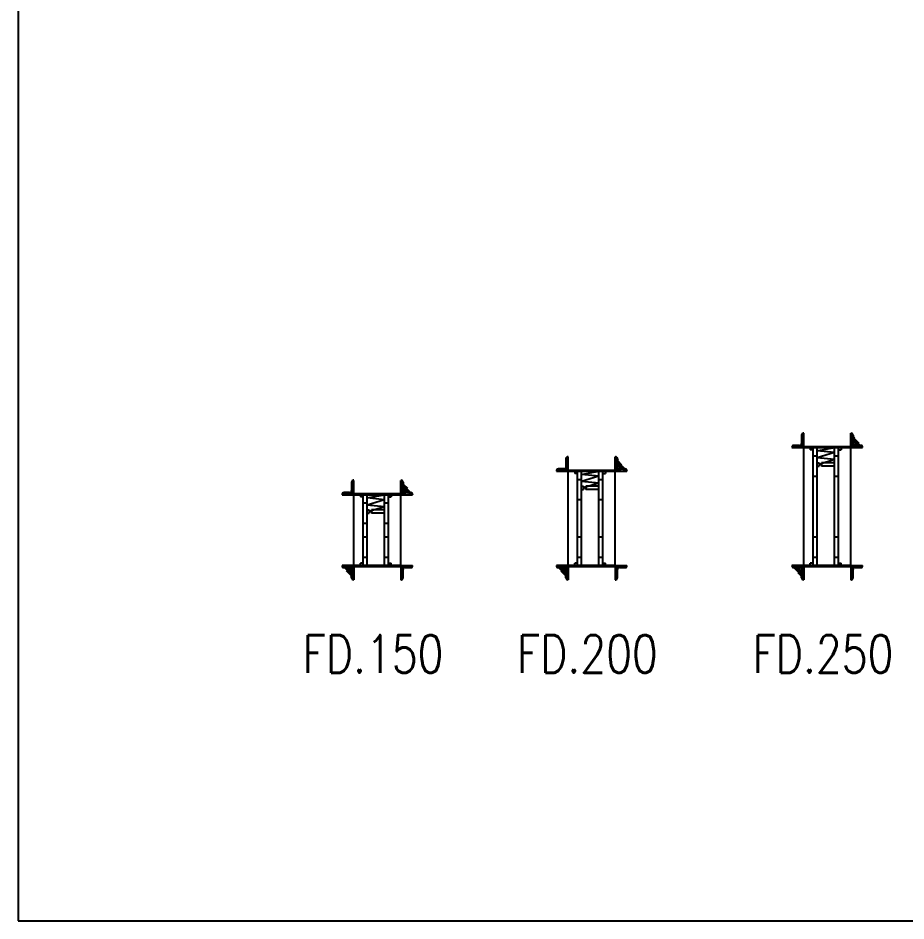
# Model space of a CAD drawing. Extents: x 462150 to 608263, y 35809 to 85242.
# Drawn here: x 482908 to 484793, y 71739 to 73656 of the extents above; entities that cross this region are included whole.
import ezdxf

# ---------------------------------------------------------------- set-up
doc = ezdxf.new("R2010")
doc.units = 0
doc.header["$LTSCALE"] = 500
doc.header["$MEASUREMENT"] = 0
doc.layers.add('AC-FD.', color=241, linetype='Continuous')
doc.layers.add('AC-TEXT', color=7, linetype='Continuous')
doc.styles.add('ROMANS', font='romans.shx', dxfattribs={"width": 0.8, "height": 100})
pattern_1 = [(315, (21194.38208572974, -103490.3835309405), (2.166381069811726, 2.166381069811724), [])]
pattern_2 = [(225, (-177025.4005337946, 117432.7646423822), (-1.171976644324376, 1.171976644324376), [])]
pattern_3 = [(315, (177025.4005337946, 117432.7646423822), (1.171976644324376, 1.171976644324376), [])]

# ---------------------------------------------------------------- blocks, each defined once
blk = doc.blocks.new('FD200')
h = blk.add_hatch()
h.set_pattern_fill('ANSI31', color=256, scale=13.25940212150434, angle=89.99999999999999, style=0)
h.set_pattern_definition([(45, (177025.4005337946, -117232.7646423823), (1.171976644324376, -1.171976644324376), [])])
edge = h.paths.add_edge_path()
edge.add_arc((-70.76650232222164, 200.4769709886168), 4.162597851494696, 450, 540, ccw=False)
edge.add_line((-50.01961132205906, 199.9999999999854), (-74.92910017370014, 199.9999999999709))
edge.add_line((-58.8217605064856, 204.6395688400807), (-70.76650232222164, 204.6395688400807))
edge.add_line((-74.92910017370014, 200.4769709886168), (-74.92910017370014, 199.9999999999709))
edge.add_line((-50.01959381491179, 199.9999999999709), (-50.01959381491179, 230.5157087067491))
edge.add_line((-54.65916265494889, 226.3805279912631), (-54.65916265494889, 208.8021666915592))
edge.add_arc((-58.8217605064856, 208.8021666915592), 4.162597851494696, 270, 360, ccw=False)
edge.add_arc((-50.49656480352861, 226.3805279913213), 4.162597851494696, 450, 540, ccw=False)
h = blk.add_hatch()
h.set_pattern_fill('ANSI31', color=256, scale=13.25940212150434, angle=89.99999999999999, style=0)
h.set_pattern_definition([(135, (-177025.4005337946, -117232.7646423823), (-1.171976644324376, -1.171976644324376), [])])
edge = h.paths.add_edge_path()
edge.add_arc((70.76650232216343, 200.4769709886168), 4.162597851494696, 0, 90)
edge.add_line((50.01961132200086, 199.9999999999854), (74.92910017364191, 199.9999999999709))
edge.add_line((58.82176050642738, 204.6395688400807), (70.76650232216343, 204.6395688400807))
edge.add_line((74.92910017364191, 200.4769709886168), (74.92910017364191, 199.9999999999709))
edge.add_line((50.01959381485359, 199.9999999999709), (50.01959381485359, 230.5157087067491))
edge.add_line((54.65916265489068, 226.3805279912631), (54.65916265489068, 208.8021666915592))
edge.add_arc((58.82176050642738, 208.8021666915592), 4.162597851494696, 180, 270)
edge.add_arc((50.49656480347039, 226.3805279913213), 4.162597851494696, 0, 90)
h = blk.add_hatch()
h.set_pattern_fill('ANSI31', color=256, scale=24.50980392156863, angle=-90.00000000000001, style=0)
h.set_pattern_definition([(45, (21194.38208572974, 103690.3835309405), (2.166381069811726, -2.166381069811724), [])])
h.paths.add_polyline_path([(50.01959381485359, 202.4509803921974), (50.01961132200086, 199.9999999999854), (-48.01957534020765, 199.9999999999854), (-48.01959381491179, 202.4509803921974)])
h = blk.add_hatch()
h.set_pattern_fill('ANSI31', color=256, scale=13.25940212150434, angle=89.99999999999999, style=0)
h.set_pattern_definition(pattern_3)
edge = h.paths.add_edge_path()
edge.add_arc((-70.76650232222164, -0.4769709886750207), 4.162597851494696, -180, -90)
edge.add_line((-50.01961132205906, -4.36557e-11), (-74.92910017370014, -2.91038e-11))
edge.add_line((-58.8217605064856, -4.639568840138963), (-70.76650232222164, -4.639568840138963))
edge.add_line((-74.92910017370014, -0.4769709886750207), (-74.92910017370014, -2.910377494558247e-11))
edge.add_line((-50.01959381491179, -2.91038e-11), (-50.01959381491179, -30.51570870680734))
edge.add_line((-54.65916265494889, -26.38052799132129), (-54.65916265494889, -8.802166691617458))
edge.add_arc((-58.8217605064856, -8.802166691617456), 4.162597851494696, 0, 90)
edge.add_arc((-50.49656480352861, -26.3805279913795), 4.162597851494696, -180, -90)
h = blk.add_hatch()
h.set_pattern_fill('ANSI31', color=256, scale=24.50980392156863, angle=-90.00000000000001, style=0)
h.set_pattern_definition(pattern_1)
h.paths.add_polyline_path([(50.01959381485359, -2.450980392226483), (50.01961132200086, -1.45519e-11), (-48.01957534020765, -1.45519e-11), (-48.01959381491179, -2.450980392226483)])
h = blk.add_hatch()
h.set_pattern_fill('ANSI31', color=256, scale=13.25940212150434, angle=89.99999999999999, style=0)
h.set_pattern_definition(pattern_2)
edge = h.paths.add_edge_path()
edge.add_arc((70.76650232216343, -0.4769709886750207), 4.162597851494696, 270, 360, ccw=False)
edge.add_line((50.01961132200086, -4.36557e-11), (74.92910017364191, -2.91038e-11))
edge.add_line((58.82176050642738, -4.639568840138963), (70.76650232216343, -4.639568840138963))
edge.add_line((74.92910017364191, -0.4769709886750207), (74.92910017364191, -2.910377494558247e-11))
edge.add_line((50.01959381485359, -2.91038e-11), (50.01959381485359, -30.51570870680734))
edge.add_line((54.65916265489068, -26.38052799132129), (54.65916265489068, -8.802166691617458))
edge.add_arc((58.82176050642738, -8.802166691617456), 4.162597851494696, 90, 180, ccw=False)
edge.add_arc((50.49656480347039, -26.3805279913795), 4.162597851494696, 270, 360, ccw=False)
for p, q in [((-50.01959381491179, 230.5431258427852), (-50.49656480344129, 230.5431258427852)), ((-50.01959381491179, 199.9999999999709), (-50.01959381491179, 230.5157087067491)), ((50.01959381485359, 230.5431258427852), (50.49656480341218, 230.5431258427852)), ((50.01959381485359, 199.9999999999709), (50.01959381485359, 230.5157087067491)), ((-54.65916265494889, 226.3805279912631), (-54.65916265494889, 208.8021666915592)), ((54.65916265489068, 226.3805279912631), (54.65916265489068, 208.8021666915592)), ((-74.92910017370014, 200.4769709886168), (-74.92910017370014, 199.9999999999709)), ((-74.92910017372924, 200.0000000000727), (50.01961132322321, 199.9998220735724)), ((-50.01959381491179, 199.9999999999709), (-74.92910017370014, 199.9999999999709)), ((-58.8217605064856, 204.6395688400807), (-70.76650232222164, 204.6395688400807)), ((-50.01959381491179, 202.4509803921828), (50.01959381485359, 202.4509803921974)), ((-50.01959381491179, 202.4509803921974), (-50.01957534020767, 199.9999999999709)), ((-50.01959381491179, 200.0000000000291), (-50.01959381491179, 202.4509803922265)), ((-50.01959381491179, -2.91038e-11), (-50.01959381491179, 199.9999999999709)), ((-36.11565319943475, 200.0000000000582), (-36.11565319943475, 195.316626425978)), ((-30.17899491707794, 195.316626425978), (-36.11565319943475, 195.316626425978)), ((-30.17899491707794, -2.91038e-11), (-30.17899491707794, 199.9999999999709)), ((-21.60491200257093, -2.91038e-11), (-21.60491200257093, 199.9999999999709)), ((-21.60491200257093, 193.0747226449894), (15.0722191510722, 199.9999999999709)), ((15.0722191510722, 189.4493611358484), (-21.60491200257093, 193.0747226449894)), ((15.07221915101399, -2.91038e-11), (15.0722191510722, 199.9999999999709)), ((23.64630206563743, -2.91038e-11), (23.64630206563743, 199.9999999999709)), ((23.64630206563743, 195.316626425978), (29.58296034802334, 195.316626425978)), ((29.58296034802334, 200.0000000000582), (29.58296034802334, 195.316626425978)), ((50.01959381485359, 202.4509803921974), (50.01961132200086, 199.9999999999709)), ((50.01959381485359, -2.91038e-11), (50.01959381485359, 199.9999999999709)), ((50.01961132200086, 199.9999999999854), (74.92910017364191, 199.9999999999709)), ((58.82176050642738, 204.6395688400807), (70.76650232216343, 204.6395688400807)), ((74.92910017364191, 200.4769709886168), (74.92910017364191, 199.9999999999709)), ((-30.17899491707794, 182.4626584725338), (-21.60491200257093, 182.4626584725338)), ((15.0722191510722, 189.4493611358484), (-21.60491200257093, 178.0417985333915)), ((15.0722191510722, 174.4164370242506), (-21.60491200257093, 178.0417985333915)), ((15.0722191510722, 174.4164370242506), (-17.28810472774785, 164.4289529459347)), ((15.07221915101399, 182.4626584725338), (23.64630206563743, 182.4626584725338)), ((-21.60491200257093, 167.9573395659099), (-17.28810472774785, 167.9573395659099)), ((-21.60491200257093, 160.9005663259595), (-17.28810472774785, 160.9005663259595)), ((-17.28810472774785, 167.9573395659099), (-17.28810472774785, 160.9005663259595)), ((-12.19224223977653, 164.4289529459347), (-17.28810472774785, 164.4289529459347)), ((-12.19224223977653, 167.9573395659099), (-12.19224223974743, 160.9005663259595)), ((15.0722191510722, 167.9573395658954), (-12.19224223977653, 167.9573395659099)), ((15.0722191510722, 160.9005663259595), (-12.19224223974743, 160.9005663259595)), ((-30.17899491707794, 139.7118254357774), (-21.60491200257093, 139.7118254357774)), ((15.07221915101399, 139.7118254357774), (23.64630206563743, 139.7118254357774)), ((-30.17899491707794, 60.28817456416437), (-21.60491200257093, 60.28817456416437)), ((15.07221915101399, 60.28817456416437), (23.64630206563743, 60.28817456416437)), ((50.01959381488268, 0), (-50.01959381491179, 0)), ((-36.11565319943475, -1.164153e-10), (-36.11565319943475, 4.683373573978316)), ((-30.17899491707794, 4.683373573978316), (-36.11565319943475, 4.683373573978316)), ((-30.17899491707794, 17.53734152742254), (-21.60491200257093, 17.53734152742254)), ((15.07221915101399, 17.53734152742254), (23.64630206563743, 17.53734152742254)), ((23.64630206563743, 4.683373573978316), (29.58296034802334, 4.683373573978316)), ((29.58296034802334, -1.164153e-10), (29.58296034802334, 4.683373573978316)), ((-74.92910017370014, -0.4769709886750207), (-74.92910017370014, -2.91038e-11)), ((-50.01959381491179, -2.91038e-11), (-74.92910017370014, -2.91038e-11)), ((-58.8217605064856, -4.639568840138963), (-70.76650232222164, -4.639568840138963)), ((-54.65916265494889, -26.38052799132129), (-54.65916265494889, -8.802166691617456)), ((-50.01959381491179, -2.450980392241035), (-50.01957534020767, -2.91038e-11)), ((-50.01959381491179, -8.73115e-11), (-50.01959381491179, -2.450980392270139)), ((-50.01959381491179, -2.91038e-11), (-50.01959381491179, -30.51570870680734)), ((-50.01959381491179, -2.450980392211931), (50.01959381485359, -2.450980392241035)), ((50.01959381485359, -2.450980392241035), (50.01961132200086, -2.91038e-11)), ((50.01959381485359, -2.91038e-11), (50.01959381485359, -30.51570870680734)), ((50.01961132200086, -4.36557e-11), (74.92910017364191, -2.91038e-11)), ((54.65916265489068, -26.38052799132129), (54.65916265489068, -8.802166691617456)), ((58.82176050642738, -4.639568840138963), (70.76650232216343, -4.639568840138963)), ((74.92910017364191, -0.4769709886750207), (74.92910017364191, -2.91038e-11)), ((-50.01959381491179, -30.54312584284344), (-50.49656480344129, -30.54312584284344)), ((50.01959381485359, -30.54312584284344), (50.49656480341218, -30.54312584284344))]:
    blk.add_line(p, q)
for centre, start, end in [((-50.49656480344129, 226.3805279913213), 90, 180), ((50.49656480347039, 226.3805279913213), 0, 90), ((-70.76650232222164, 200.4769709886168), 90, 180), ((-58.82176050642738, 208.8021666915592), 270, 0), ((58.82176050642738, 208.8021666915592), 180, 270), ((70.76650232216343, 200.4769709886168), 0, 90), ((-70.76650232222164, -0.4769709886750207), 180, 270), ((-58.82176050642738, -8.802166691617456), 0, 90), ((58.82176050642738, -8.802166691617456), 90, 180), ((70.76650232216343, -0.4769709886750207), 270, 0), ((-50.49656480344129, -26.3805279913795), 180, 270), ((50.49656480347039, -26.3805279913795), 270, 0)]:
    blk.add_arc(centre, 4.162597851494696, start, end)
blk = doc.blocks.new('FD150')
h = blk.add_hatch()
h.set_pattern_fill('ANSI31', color=256, scale=13.25940212150434, angle=89.99999999999999, style=0)
h.set_pattern_definition([(45, (177025.4005337946, -117282.7646423823), (1.171976644324376, -1.171976644324376), [])])
edge = h.paths.add_edge_path()
edge.add_arc((-70.76650232222164, 150.4769709886168), 4.162597851494696, 450, 540, ccw=False)
edge.add_line((-50.01961132205906, 149.9999999999854), (-74.92910017370014, 149.9999999999709))
edge.add_line((-58.8217605064856, 154.6395688400807), (-70.76650232222164, 154.6395688400807))
edge.add_line((-74.92910017370014, 150.4769709886168), (-74.92910017370014, 149.9999999999709))
edge.add_line((-50.01959381491179, 149.9999999999709), (-50.01959381491179, 180.5157087067491))
edge.add_line((-54.65916265494889, 176.3805279912631), (-54.65916265494889, 158.8021666915592))
edge.add_arc((-58.8217605064856, 158.8021666915592), 4.162597851494696, 270, 360, ccw=False)
edge.add_arc((-50.49656480352861, 176.3805279913213), 4.162597851494696, 450, 540, ccw=False)
h = blk.add_hatch()
h.set_pattern_fill('ANSI31', color=256, scale=13.25940212150434, angle=89.99999999999999, style=0)
h.set_pattern_definition([(135, (-177025.4005337946, -117282.7646423823), (-1.171976644324376, -1.171976644324376), [])])
edge = h.paths.add_edge_path()
edge.add_arc((70.76650232216343, 150.4769709886168), 4.162597851494696, 0, 90)
edge.add_line((50.01961132200086, 149.9999999999854), (74.92910017364191, 149.9999999999709))
edge.add_line((58.82176050642738, 154.6395688400807), (70.76650232216343, 154.6395688400807))
edge.add_line((74.92910017364191, 150.4769709886168), (74.92910017364191, 149.9999999999709))
edge.add_line((50.01959381485359, 149.9999999999709), (50.01959381485359, 180.5157087067491))
edge.add_line((54.65916265489068, 176.3805279912631), (54.65916265489068, 158.8021666915592))
edge.add_arc((58.82176050642738, 158.8021666915592), 4.162597851494696, 180, 270)
edge.add_arc((50.49656480347039, 176.3805279913213), 4.162597851494696, 0, 90)
h = blk.add_hatch()
h.set_pattern_fill('ANSI31', color=256, scale=24.50980392156863, angle=-90.00000000000001, style=0)
h.set_pattern_definition([(45, (21194.38208572974, 103640.3835309405), (2.166381069811726, -2.166381069811724), [])])
h.paths.add_polyline_path([(50.01959381485359, 152.4509803921973), (50.01961132200086, 149.9999999999854), (-48.01957534020765, 149.9999999999854), (-48.01959381491179, 152.4509803921973)])
h = blk.add_hatch()
h.set_pattern_fill('ANSI31', color=256, scale=13.25940212150434, angle=89.99999999999999, style=0)
h.set_pattern_definition(pattern_3)
edge = h.paths.add_edge_path()
edge.add_arc((-70.76650232222164, -0.4769709886750207), 4.162597851494696, -180, -90)
edge.add_line((-50.01961132205906, -4.36557e-11), (-74.92910017370014, -2.91038e-11))
edge.add_line((-58.8217605064856, -4.639568840138963), (-70.76650232222164, -4.639568840138963))
edge.add_line((-74.92910017370014, -0.4769709886750207), (-74.92910017370014, -2.910377494558247e-11))
edge.add_line((-50.01959381491179, -2.91038e-11), (-50.01959381491179, -30.51570870680734))
edge.add_line((-54.65916265494889, -26.38052799132129), (-54.65916265494889, -8.802166691617458))
edge.add_arc((-58.8217605064856, -8.802166691617456), 4.162597851494696, 0, 90)
edge.add_arc((-50.49656480352861, -26.3805279913795), 4.162597851494696, -180, -90)
h = blk.add_hatch()
h.set_pattern_fill('ANSI31', color=256, scale=24.50980392156863, angle=-90.00000000000001, style=0)
h.set_pattern_definition(pattern_1)
h.paths.add_polyline_path([(50.01959381485359, -2.450980392226483), (50.01961132200086, -1.45519e-11), (-48.01957534020765, -1.45519e-11), (-48.01959381491179, -2.450980392226483)])
h = blk.add_hatch()
h.set_pattern_fill('ANSI31', color=256, scale=13.25940212150434, angle=89.99999999999999, style=0)
h.set_pattern_definition(pattern_2)
edge = h.paths.add_edge_path()
edge.add_arc((70.76650232216343, -0.4769709886750207), 4.162597851494696, 270, 360, ccw=False)
edge.add_line((50.01961132200086, -4.36557e-11), (74.92910017364191, -2.91038e-11))
edge.add_line((58.82176050642738, -4.639568840138963), (70.76650232216343, -4.639568840138963))
edge.add_line((74.92910017364191, -0.4769709886750207), (74.92910017364191, -2.910377494558247e-11))
edge.add_line((50.01959381485359, -2.91038e-11), (50.01959381485359, -30.51570870680734))
edge.add_line((54.65916265489068, -26.38052799132129), (54.65916265489068, -8.802166691617458))
edge.add_arc((58.82176050642738, -8.802166691617456), 4.162597851494696, 90, 180, ccw=False)
edge.add_arc((50.49656480347039, -26.3805279913795), 4.162597851494696, 270, 360, ccw=False)
for p, q in [((-54.65916265494889, 176.3805279912631), (-54.65916265494889, 158.8021666915592)), ((-50.01959381491179, 180.5431258427852), (-50.49656480344129, 180.5431258427852)), ((-50.01959381491179, 149.9999999999709), (-50.01959381491179, 180.5157087067491)), ((50.01959381485359, 180.5431258427852), (50.49656480341218, 180.5431258427852)), ((50.01959381485359, 149.9999999999709), (50.01959381485359, 180.5157087067491)), ((54.65916265489068, 176.3805279912631), (54.65916265489068, 158.8021666915592)), ((-58.8217605064856, 154.6395688400807), (-70.76650232222164, 154.6395688400807)), ((58.82176050642738, 154.6395688400807), (70.76650232216343, 154.6395688400807)), ((-74.92910017370014, 150.4769709886168), (-74.92910017370014, 149.9999999999709)), ((-74.92910017372924, 150.0000000000727), (50.01961132322321, 149.9998220735724)), ((-50.01959381491179, 149.9999999999709), (-74.92910017370014, 149.9999999999709)), ((-50.01959381491179, 152.4509803921828), (50.01959381485359, 152.4509803921973)), ((-50.01959381491179, 152.4509803921973), (-50.01957534020767, 149.9999999999709)), ((-50.01959381491179, 150.0000000000291), (-50.01959381491179, 152.4509803922265)), ((-50.01959381491179, -2.91038e-11), (-50.01959381491179, 149.9999999999709)), ((-36.11565319943475, 150.0000000000582), (-36.11565319943475, 145.316626425978)), ((-30.17899491707794, 145.316626425978), (-36.11565319943475, 145.316626425978)), ((-30.17899491707794, -2.91038e-11), (-30.17899491707794, 149.9999999999709)), ((-21.60491200257093, -2.91038e-11), (-21.60491200257093, 149.9999999999709)), ((-21.60491200257093, 143.0747226449893), (15.0722191510722, 149.9999999999709)), ((15.0722191510722, 139.4493611358484), (-21.60491200257093, 143.0747226449893)), ((15.0722191510722, 139.4493611358484), (-21.60491200257093, 128.0417985333915)), ((15.07221915101399, -2.91038e-11), (15.0722191510722, 149.9999999999709)), ((23.64630206563743, -2.91038e-11), (23.64630206563743, 149.9999999999709)), ((23.64630206563743, 145.316626425978), (29.58296034802334, 145.316626425978)), ((29.58296034802334, 150.0000000000582), (29.58296034802334, 145.316626425978)), ((50.01959381485359, 152.4509803921973), (50.01961132200086, 149.9999999999709)), ((50.01959381485359, -2.91038e-11), (50.01959381485359, 149.9999999999709)), ((50.01961132200086, 149.9999999999854), (74.92910017364191, 149.9999999999709)), ((74.92910017364191, 150.4769709886168), (74.92910017364191, 149.9999999999709)), ((-30.17899491707794, 132.4626584725338), (-21.60491200257093, 132.4626584725338)), ((15.0722191510722, 124.4164370242506), (-21.60491200257093, 128.0417985333915)), ((-21.60491200257093, 117.9573395659099), (-17.28810472774785, 117.9573395659099)), ((15.0722191510722, 124.4164370242506), (-17.28810472774785, 114.4289529459347)), ((-17.28810472774785, 117.9573395659099), (-17.28810472774785, 110.9005663259595)), ((-12.19224223977653, 117.9573395659099), (-12.19224223974743, 110.9005663259595)), ((15.0722191510722, 117.9573395658954), (-12.19224223977653, 117.9573395659099)), ((15.07221915101399, 132.4626584725338), (23.64630206563743, 132.4626584725338)), ((-21.60491200257093, 110.9005663259595), (-17.28810472774785, 110.9005663259595)), ((-12.19224223977653, 114.4289529459347), (-17.28810472774785, 114.4289529459347)), ((15.0722191510722, 110.9005663259595), (-12.19224223974743, 110.9005663259595)), ((-30.17899491707794, 89.71182543577744), (-21.60491200257093, 89.71182543577744)), ((15.07221915101399, 89.71182543577744), (23.64630206563743, 89.71182543577744)), ((-30.17899491707794, 60.28817456416437), (-21.60491200257093, 60.28817456416437)), ((15.07221915101399, 60.28817456416437), (23.64630206563743, 60.28817456416437)), ((50.01959381488268, 0), (-50.01959381491179, 0)), ((-36.11565319943475, -1.164153e-10), (-36.11565319943475, 4.683373573978316)), ((-30.17899491707794, 4.683373573978316), (-36.11565319943475, 4.683373573978316)), ((-30.17899491707794, 17.53734152742254), (-21.60491200257093, 17.53734152742254)), ((15.07221915101399, 17.53734152742254), (23.64630206563743, 17.53734152742254)), ((23.64630206563743, 4.683373573978316), (29.58296034802334, 4.683373573978316)), ((29.58296034802334, -1.164153e-10), (29.58296034802334, 4.683373573978316)), ((-74.92910017370014, -0.4769709886750207), (-74.92910017370014, -2.91038e-11)), ((-50.01959381491179, -2.91038e-11), (-74.92910017370014, -2.91038e-11)), ((-58.8217605064856, -4.639568840138963), (-70.76650232222164, -4.639568840138963)), ((-54.65916265494889, -26.38052799132129), (-54.65916265494889, -8.802166691617456)), ((-50.01959381491179, -2.450980392241035), (-50.01957534020767, -2.91038e-11)), ((-50.01959381491179, -8.73115e-11), (-50.01959381491179, -2.450980392270139)), ((-50.01959381491179, -2.91038e-11), (-50.01959381491179, -30.51570870680734)), ((-50.01959381491179, -2.450980392211931), (50.01959381485359, -2.450980392241035)), ((50.01959381485359, -2.450980392241035), (50.01961132200086, -2.91038e-11)), ((50.01959381485359, -2.91038e-11), (50.01959381485359, -30.51570870680734)), ((50.01961132200086, -4.36557e-11), (74.92910017364191, -2.91038e-11)), ((54.65916265489068, -26.38052799132129), (54.65916265489068, -8.802166691617456)), ((58.82176050642738, -4.639568840138963), (70.76650232216343, -4.639568840138963)), ((74.92910017364191, -0.4769709886750207), (74.92910017364191, -2.91038e-11)), ((-50.01959381491179, -30.54312584284344), (-50.49656480344129, -30.54312584284344)), ((50.01959381485359, -30.54312584284344), (50.49656480341218, -30.54312584284344))]:
    blk.add_line(p, q)
for centre, start, end in [((-50.49656480344129, 176.3805279913213), 90, 180), ((50.49656480347039, 176.3805279913213), 0, 90), ((-70.76650232222164, 150.4769709886168), 90, 180), ((-58.82176050642738, 158.8021666915592), 270, 0), ((58.82176050642738, 158.8021666915592), 180, 270), ((70.76650232216343, 150.4769709886168), 0, 90), ((-70.76650232222164, -0.4769709886750207), 180, 270), ((-58.82176050642738, -8.802166691617456), 0, 90), ((58.82176050642738, -8.802166691617456), 90, 180), ((70.76650232216343, -0.4769709886750207), 270, 0), ((-50.49656480344129, -26.3805279913795), 180, 270), ((50.49656480347039, -26.3805279913795), 270, 0)]:
    blk.add_arc(centre, 4.162597851494696, start, end)
blk = doc.blocks.new('FD250')
h = blk.add_hatch()
h.set_pattern_fill('ANSI31', color=256, scale=13.25940212150434, angle=89.99999999999999, style=0)
h.set_pattern_definition([(45, (177025.4005337946, -117182.7646423823), (1.171976644324376, -1.171976644324376), [])])
edge = h.paths.add_edge_path()
edge.add_arc((-70.76650232222164, 250.4769709886168), 4.162597851494696, 450, 540, ccw=False)
edge.add_line((-50.01961132205906, 249.9999999999854), (-74.92910017370014, 249.9999999999709))
edge.add_line((-58.8217605064856, 254.6395688400807), (-70.76650232222164, 254.6395688400807))
edge.add_line((-74.92910017370014, 250.4769709886168), (-74.92910017370014, 249.9999999999709))
edge.add_line((-50.01959381491179, 249.9999999999709), (-50.01959381491179, 280.5157087067491))
edge.add_line((-54.65916265494889, 276.3805279912631), (-54.65916265494889, 258.8021666915592))
edge.add_arc((-58.8217605064856, 258.8021666915592), 4.162597851494696, 270, 360, ccw=False)
edge.add_arc((-50.49656480352861, 276.3805279913213), 4.162597851494696, 450, 540, ccw=False)
h = blk.add_hatch()
h.set_pattern_fill('ANSI31', color=256, scale=13.25940212150434, angle=89.99999999999999, style=0)
h.set_pattern_definition([(135, (-177025.4005337946, -117182.7646423823), (-1.171976644324376, -1.171976644324376), [])])
edge = h.paths.add_edge_path()
edge.add_arc((70.76650232216343, 250.4769709886168), 4.162597851494696, 0, 90)
edge.add_line((50.01961132200086, 249.9999999999854), (74.92910017364191, 249.9999999999709))
edge.add_line((58.82176050642738, 254.6395688400807), (70.76650232216343, 254.6395688400807))
edge.add_line((74.92910017364191, 250.4769709886168), (74.92910017364191, 249.9999999999709))
edge.add_line((50.01959381485359, 249.9999999999709), (50.01959381485359, 280.5157087067491))
edge.add_line((54.65916265489068, 276.3805279912631), (54.65916265489068, 258.8021666915592))
edge.add_arc((58.82176050642738, 258.8021666915592), 4.162597851494696, 180, 270)
edge.add_arc((50.49656480347039, 276.3805279913213), 4.162597851494696, 0, 90)
h = blk.add_hatch()
h.set_pattern_fill('ANSI31', color=256, scale=24.50980392156863, angle=-90.00000000000001, style=0)
h.set_pattern_definition([(45, (21194.38208572974, 103740.3835309405), (2.166381069811726, -2.166381069811724), [])])
h.paths.add_polyline_path([(50.01959381485359, 252.4509803921974), (50.01961132200086, 249.9999999999854), (-48.01957534020765, 249.9999999999854), (-48.01959381491179, 252.4509803921974)])
h = blk.add_hatch()
h.set_pattern_fill('ANSI31', color=256, scale=13.25940212150434, angle=89.99999999999999, style=0)
h.set_pattern_definition(pattern_3)
edge = h.paths.add_edge_path()
edge.add_arc((-70.76650232222164, -0.4769709886750207), 4.162597851494696, -180, -90)
edge.add_line((-50.01961132205906, -4.36557e-11), (-74.92910017370014, -2.91038e-11))
edge.add_line((-58.8217605064856, -4.639568840138963), (-70.76650232222164, -4.639568840138963))
edge.add_line((-74.92910017370014, -0.4769709886750207), (-74.92910017370014, -2.910377494558247e-11))
edge.add_line((-50.01959381491179, -2.91038e-11), (-50.01959381491179, -30.51570870680734))
edge.add_line((-54.65916265494889, -26.38052799132129), (-54.65916265494889, -8.802166691617458))
edge.add_arc((-58.8217605064856, -8.802166691617456), 4.162597851494696, 0, 90)
edge.add_arc((-50.49656480352861, -26.3805279913795), 4.162597851494696, -180, -90)
h = blk.add_hatch()
h.set_pattern_fill('ANSI31', color=256, scale=24.50980392156863, angle=-90.00000000000001, style=0)
h.set_pattern_definition(pattern_1)
h.paths.add_polyline_path([(50.01959381485359, -2.450980392226483), (50.01961132200086, -1.45519e-11), (-48.01957534020765, -1.45519e-11), (-48.01959381491179, -2.450980392226483)])
h = blk.add_hatch()
h.set_pattern_fill('ANSI31', color=256, scale=13.25940212150434, angle=89.99999999999999, style=0)
h.set_pattern_definition(pattern_2)
edge = h.paths.add_edge_path()
edge.add_arc((70.76650232216343, -0.4769709886750207), 4.162597851494696, 270, 360, ccw=False)
edge.add_line((50.01961132200086, -4.36557e-11), (74.92910017364191, -2.91038e-11))
edge.add_line((58.82176050642738, -4.639568840138963), (70.76650232216343, -4.639568840138963))
edge.add_line((74.92910017364191, -0.4769709886750207), (74.92910017364191, -2.910377494558247e-11))
edge.add_line((50.01959381485359, -2.91038e-11), (50.01959381485359, -30.51570870680734))
edge.add_line((54.65916265489068, -26.38052799132129), (54.65916265489068, -8.802166691617458))
edge.add_arc((58.82176050642738, -8.802166691617456), 4.162597851494696, 90, 180, ccw=False)
edge.add_arc((50.49656480347039, -26.3805279913795), 4.162597851494696, 270, 360, ccw=False)
for p, q in [((-54.65916265494889, 276.3805279912631), (-54.65916265494889, 258.8021666915592)), ((-50.01959381491179, 280.5431258427852), (-50.49656480344129, 280.5431258427852)), ((-50.01959381491179, 249.9999999999709), (-50.01959381491179, 280.5157087067491)), ((50.01959381485359, 280.5431258427852), (50.49656480341218, 280.5431258427852)), ((50.01959381485359, 249.9999999999709), (50.01959381485359, 280.5157087067491)), ((54.65916265489068, 276.3805279912631), (54.65916265489068, 258.8021666915592)), ((-74.92910017370014, 250.4769709886168), (-74.92910017370014, 249.9999999999709)), ((-74.92910017372924, 250.0000000000728), (50.01961132322321, 249.9998220735724)), ((-50.01959381491179, 249.9999999999709), (-74.92910017370014, 249.9999999999709)), ((-58.8217605064856, 254.6395688400807), (-70.76650232222164, 254.6395688400807)), ((-50.01959381491179, 252.4509803921828), (50.01959381485359, 252.4509803921974)), ((-50.01959381491179, 252.4509803921974), (-50.01957534020767, 249.9999999999709)), ((-50.01959381491179, 250.0000000000291), (-50.01959381491179, 252.4509803922265)), ((-50.01959381491179, -2.91038e-11), (-50.01959381491179, 249.9999999999709)), ((-36.11565319943475, 250.0000000000582), (-36.11565319943475, 245.316626425978)), ((-30.17899491707794, -2.91038e-11), (-30.17899491707794, 249.9999999999709)), ((-21.60491200257093, -2.91038e-11), (-21.60491200257093, 249.9999999999709)), ((-21.60491200257093, 243.0747226449894), (15.0722191510722, 249.9999999999709)), ((15.07221915101399, -2.91038e-11), (15.0722191510722, 249.9999999999709)), ((23.64630206563743, -2.91038e-11), (23.64630206563743, 249.9999999999709)), ((29.58296034802334, 250.0000000000582), (29.58296034802334, 245.316626425978)), ((50.01959381485359, 252.4509803921974), (50.01961132200086, 249.9999999999709)), ((50.01959381485359, -2.91038e-11), (50.01959381485359, 249.9999999999709)), ((50.01961132200086, 249.9999999999854), (74.92910017364191, 249.9999999999709)), ((58.82176050642738, 254.6395688400807), (70.76650232216343, 254.6395688400807)), ((74.92910017364191, 250.4769709886168), (74.92910017364191, 249.9999999999709)), ((-30.17899491707794, 245.316626425978), (-36.11565319943475, 245.316626425978)), ((-30.17899491707794, 232.4626584725338), (-21.60491200257093, 232.4626584725338)), ((15.0722191510722, 239.4493611358484), (-21.60491200257093, 243.0747226449894)), ((15.0722191510722, 239.4493611358484), (-21.60491200257093, 228.0417985333916)), ((15.07221915101399, 232.4626584725338), (23.64630206563743, 232.4626584725338)), ((23.64630206563743, 245.316626425978), (29.58296034802334, 245.316626425978)), ((15.0722191510722, 224.4164370242506), (-21.60491200257093, 228.0417985333916)), ((-21.60491200257093, 217.9573395659099), (-17.28810472774785, 217.9573395659099)), ((-21.60491200257093, 210.9005663259595), (-17.28810472774785, 210.9005663259595)), ((15.0722191510722, 224.4164370242506), (-17.28810472774785, 214.4289529459347)), ((-17.28810472774785, 217.9573395659099), (-17.28810472774785, 210.9005663259595)), ((-12.19224223977653, 214.4289529459347), (-17.28810472774785, 214.4289529459347)), ((-12.19224223977653, 217.9573395659099), (-12.19224223974743, 210.9005663259595)), ((15.0722191510722, 217.9573395658954), (-12.19224223977653, 217.9573395659099)), ((15.0722191510722, 210.9005663259595), (-12.19224223974743, 210.9005663259595)), ((-30.17899491707794, 189.7118254357774), (-21.60491200257093, 189.7118254357774)), ((15.07221915101399, 189.7118254357774), (23.64630206563743, 189.7118254357774)), ((-30.17899491707794, 60.28817456416437), (-21.60491200257093, 60.28817456416437)), ((15.07221915101399, 60.28817456416437), (23.64630206563743, 60.28817456416437)), ((50.01959381488268, 0), (-50.01959381491179, 0)), ((-36.11565319943475, -1.164153e-10), (-36.11565319943475, 4.683373573978316)), ((-30.17899491707794, 4.683373573978316), (-36.11565319943475, 4.683373573978316)), ((-30.17899491707794, 17.53734152742254), (-21.60491200257093, 17.53734152742254)), ((15.07221915101399, 17.53734152742254), (23.64630206563743, 17.53734152742254)), ((23.64630206563743, 4.683373573978316), (29.58296034802334, 4.683373573978316)), ((29.58296034802334, -1.164153e-10), (29.58296034802334, 4.683373573978316)), ((-74.92910017370014, -0.4769709886750207), (-74.92910017370014, -2.91038e-11)), ((-50.01959381491179, -2.91038e-11), (-74.92910017370014, -2.91038e-11)), ((-58.8217605064856, -4.639568840138963), (-70.76650232222164, -4.639568840138963)), ((-54.65916265494889, -26.38052799132129), (-54.65916265494889, -8.802166691617456)), ((-50.01959381491179, -2.450980392241035), (-50.01957534020767, -2.91038e-11)), ((-50.01959381491179, -8.73115e-11), (-50.01959381491179, -2.450980392270139)), ((-50.01959381491179, -2.91038e-11), (-50.01959381491179, -30.51570870680734)), ((-50.01959381491179, -2.450980392211931), (50.01959381485359, -2.450980392241035)), ((50.01959381485359, -2.450980392241035), (50.01961132200086, -2.91038e-11)), ((50.01959381485359, -2.91038e-11), (50.01959381485359, -30.51570870680734)), ((50.01961132200086, -4.36557e-11), (74.92910017364191, -2.91038e-11)), ((54.65916265489068, -26.38052799132129), (54.65916265489068, -8.802166691617456)), ((58.82176050642738, -4.639568840138963), (70.76650232216343, -4.639568840138963)), ((74.92910017364191, -0.4769709886750207), (74.92910017364191, -2.91038e-11)), ((-50.01959381491179, -30.54312584284344), (-50.49656480344129, -30.54312584284344)), ((50.01959381485359, -30.54312584284344), (50.49656480341218, -30.54312584284344))]:
    blk.add_line(p, q)
for centre, start, end in [((-50.49656480344129, 276.3805279913213), 90, 180), ((50.49656480347039, 276.3805279913213), 0, 90), ((-70.76650232222164, 250.4769709886168), 90, 180), ((-58.82176050642738, 258.8021666915592), 270, 0), ((58.82176050642738, 258.8021666915592), 180, 270), ((70.76650232216343, 250.4769709886168), 0, 90), ((-70.76650232222164, -0.4769709886750207), 180, 270), ((-58.82176050642738, -8.802166691617456), 0, 90), ((58.82176050642738, -8.802166691617456), 90, 180), ((70.76650232216343, -0.4769709886750207), 270, 0), ((-50.49656480344129, -26.3805279913795), 180, 270), ((50.49656480347039, -26.3805279913795), 270, 0)]:
    blk.add_arc(centre, 4.162597851494696, start, end)

msp = doc.modelspace()

# ---------------------------------------------------------------- linework, layer by layer
msp.add_lwpolyline([(482908.2861914238, 71739.39531512043), (502801.4174745508, 71739.39531512043), (502801.4174745508, 75571.9747334076), (482908.2861914238, 75571.9747334076)], close=True)

# ---------------------------------------------------------------- block references
at = {"layer": 'AC-FD.'}
for name, p in [('FD250', (484625.6954588003, 72494.01301395598)), ('FD200', (484125.6954588003, 72494.01301395598)), ('FD150', (483670.8061887673, 72494.01301395598))]:
    msp.add_blockref(name, p, dxfattribs=at)

# ---------------------------------------------------------------- texts
at = {"layer": 'AC-TEXT', "style": 'ROMANS', "width": 0.8}
for s, p in [('FD.150', (483512.2059071666, 72266.19784649607)), ('FD.200', (483967.0951771997, 72266.19784649607)), ('FD.250', (484467.0951771997, 72266.19784649607))]:
    msp.add_text(s, height=80, dxfattribs=at).set_placement(p)

doc.saveas('drawing.dxf')
